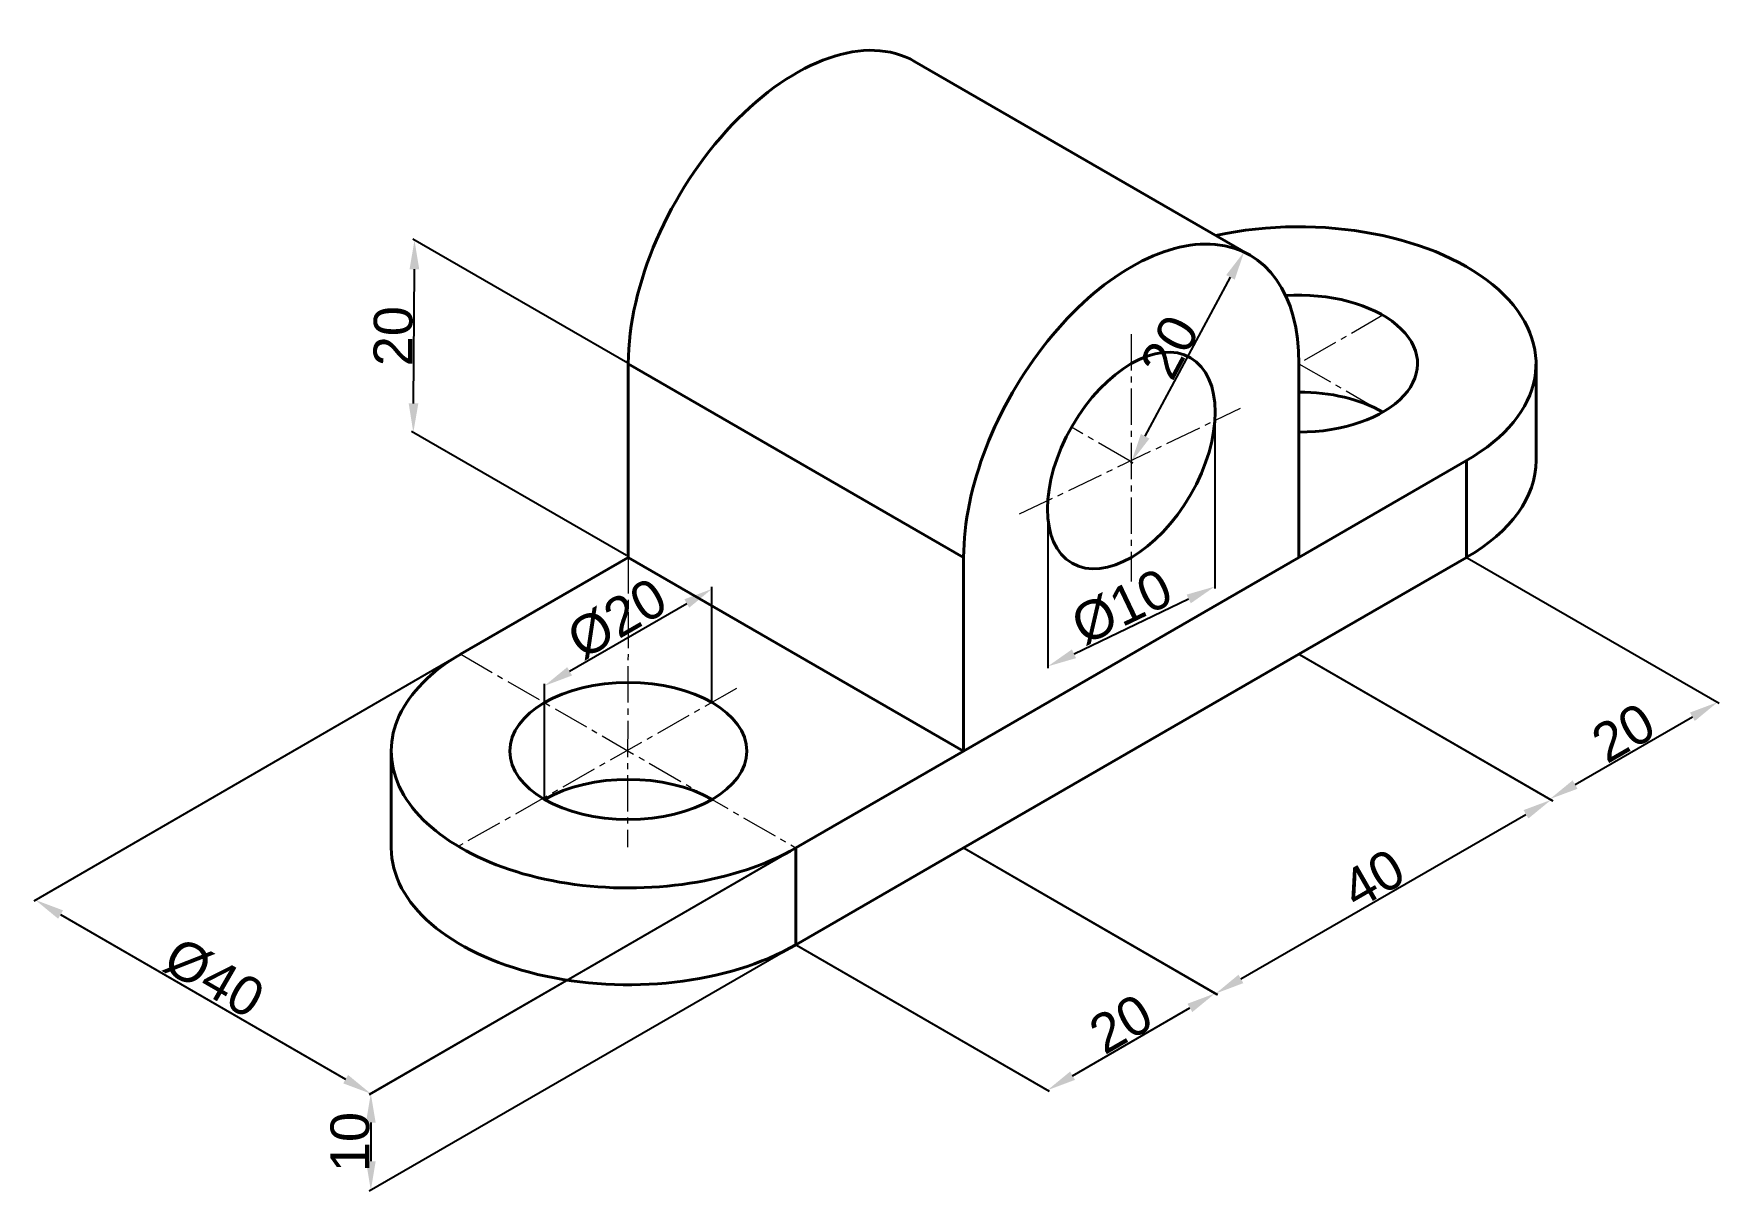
# Model space of a CAD drawing. Header units: millimetres. Extents: x -82 to 92, y -31 to 89.
import ezdxf

# ---------------------------------------------------------------- set-up
doc = ezdxf.new("R2010")
doc.units = ezdxf.units.MM
doc.header["$MEASUREMENT"] = 0
doc.linetypes.add('CENTER2', pattern=[1.125, 0.75, -0.125, 0.125, -0.125])
doc.layers.add('dim', color=252, linetype='Continuous', lineweight=30)
doc.layers.add('object', color=7, linetype='Continuous', lineweight=40)
doc.styles.get("Standard").update_dxf_attribs({"font": 'arial.ttf'})
doc.dimstyles.new('kri', dxfattribs={"dimtxt": 4, "dimasz": 3, "dimexe": 0.18, "dimexo": 0.0625, "dimgap": 0.09, "dimtad": 1, "dimtoh": 1, "dimdec": 0, "dimzin": 0, "dimdsep": 46, "dimtxsty": 'Standard', "dimcen": 0.09, "dimadec": 0, "dimazin": 0, "dimtfac": 1, "dimtdec": 0, "dimtofl": 0, "dimtmove": 0, "dimatfit": 3, "dimfxl": 1, "dimtolj": 1, "dimtzin": 0, "dimarcsym": 0})

# ---------------------------------------------------------------- blocks, each defined once
blk = doc.blocks.new('*D3')
at = {"layer": 'Defpoints', "color": 0, "transparency": 16777216}
for p in [(-38.24, 24.75), (-3.6, 4.75), (-47.52, -20.64)]:
    blk.add_point(p, dxfattribs=at)
at = {"layer": 'dim', "color": 0, "lineweight": -2, "transparency": 16777216}
for p, q in [((-38.3, 24.71), (-82.34, -0.74)), ((-3.66, 4.71), (-47.7, -20.74)), ((-79.57, -2.14), (-50.12, -19.14))]:
    blk.add_line(p, q, dxfattribs=at)
at = {"layer": 'dim', "color": 0, "transparency": 16777216}
for points in [[(-79.32, -1.7), (-79.82, -2.57), (-82.16, -0.64)], [(-49.87, -18.7), (-50.37, -19.57), (-47.52, -20.64)]]:
    blk.add_solid(points, dxfattribs=at)
at = {"layer": 'dim', "color": 0, "transparency": 16777216, "insert": (-63.72, -8.69), "char_height": 4, "attachment_point": 5, "rotation": 330}
blk.add_mtext('\\A1;%%C40', dxfattribs=at)
blk = doc.blocks.new('*D4')
at = {"layer": 'Defpoints', "color": 0, "transparency": 16777216}
for p in [(-3.6, 4.74), (-3.6, -5.25), (-47.52, -30.61)]:
    blk.add_point(p, dxfattribs=at)
at = {"layer": 'dim', "color": 0, "lineweight": -2, "transparency": 16777216}
for p, q in [((-3.66, 4.7), (-47.7, -20.72)), ((-3.66, -5.29), (-47.7, -30.71)), ((-47.52, -23.62), (-47.52, -27.61))]:
    blk.add_line(p, q, dxfattribs=at)
at = {"layer": 'dim', "color": 0, "transparency": 16777216}
for points in [[(-48.02, -23.62), (-47.02, -23.62), (-47.52, -20.62)], [(-48.02, -27.61), (-47.02, -27.61), (-47.52, -30.61)]]:
    blk.add_solid(points, dxfattribs=at)
at = {"layer": 'dim', "color": 0, "transparency": 16777216, "insert": (-49.66, -25.63), "char_height": 4, "attachment_point": 5, "rotation": 90}
blk.add_mtext('\\A1;10', dxfattribs=at)
blk = doc.blocks.new('*D5')
at = {"layer": 'Defpoints', "color": 0, "transparency": 16777216}
for p in [(-12.28, 31.49), (-12.28, 19.76), (-29.58, 9.75)]:
    blk.add_point(p, dxfattribs=at)
at = {"layer": 'dim', "color": 0, "lineweight": -2, "transparency": 16777216}
for p, q in [((-12.28, 19.83), (-12.28, 31.7)), ((-26.98, 22.98), (-14.88, 29.99)), ((-29.58, 9.82), (-29.58, 21.68))]:
    blk.add_line(p, q, dxfattribs=at)
at = {"layer": 'dim', "color": 0, "transparency": 16777216}
for points in [[(-15.13, 30.42), (-14.63, 29.55), (-12.28, 31.49)], [(-27.23, 23.41), (-26.73, 22.55), (-29.58, 21.48)]]:
    blk.add_solid(points, dxfattribs=at)
at = {"layer": 'dim', "color": 0, "transparency": 16777216, "insert": (-22.07, 28.41), "char_height": 4, "attachment_point": 5, "rotation": 30.063}
blk.add_mtext('\\A1;%%C20', dxfattribs=at)
blk = doc.blocks.new('*D6')
at = {"layer": 'Defpoints', "color": 0, "transparency": 16777216}
for p in [(-43.01, 67.5), (-20.92, 54.75), (-21.04, 34.9)]:
    blk.add_point(p, dxfattribs=at)
at = {"layer": 'dim', "color": 0, "lineweight": -2, "transparency": 16777216}
for p, q in [((-20.98, 54.79), (-43.18, 67.6)), ((-43.11, 50.65), (-43.02, 64.5)), ((-21.11, 34.94), (-43.31, 47.75))]:
    blk.add_line(p, q, dxfattribs=at)
at = {"layer": 'dim', "color": 0, "transparency": 16777216}
for points in [[(-43.52, 64.5), (-42.52, 64.5), (-43.01, 67.5)], [(-43.61, 50.65), (-42.61, 50.65), (-43.13, 47.65)]]:
    blk.add_solid(points, dxfattribs=at)
at = {"layer": 'dim', "color": 0, "transparency": 16777216, "insert": (-45.2, 57.59), "char_height": 4, "attachment_point": 5, "rotation": 89.6418}
blk.add_mtext('\\A1;20', dxfattribs=at)
blk = doc.blocks.new('*D7')
at = {"layer": 'Defpoints', "color": 0, "transparency": 16777216}
for p in [(13.72, 4.75), (-3.6, -5.25), (39.69, -10.28)]:
    blk.add_point(p, dxfattribs=at)
at = {"layer": 'dim', "color": 0, "lineweight": -2, "transparency": 16777216}
for p, q in [((13.78, 4.71), (39.87, -10.38)), ((-3.54, -5.29), (22.55, -20.38)), ((24.97, -18.78), (37.09, -11.78))]:
    blk.add_line(p, q, dxfattribs=at)
at = {"layer": 'dim', "color": 0, "transparency": 16777216}
for points in [[(36.84, -11.35), (37.34, -12.21), (39.69, -10.28)], [(24.72, -18.35), (25.22, -19.21), (22.37, -20.28)]]:
    blk.add_solid(points, dxfattribs=at)
at = {"layer": 'dim', "color": 0, "transparency": 16777216, "insert": (29.97, -13.43), "char_height": 4, "attachment_point": 5, "rotation": 30}
blk.add_mtext('\\A1;20', dxfattribs=at)
blk = doc.blocks.new('*D8')
at = {"layer": 'Defpoints', "color": 0, "transparency": 16777216}
for p in [(48.36, 24.75), (74.41, 9.71), (13.72, 4.75)]:
    blk.add_point(p, dxfattribs=at)
at = {"layer": 'dim', "color": 0, "lineweight": -2, "transparency": 16777216}
for p, q in [((48.42, 24.71), (74.59, 9.61)), ((42.36, -8.79), (71.81, 8.21)), ((13.78, 4.71), (39.95, -10.39))]:
    blk.add_line(p, q, dxfattribs=at)
at = {"layer": 'dim', "color": 0, "transparency": 16777216}
for points in [[(71.56, 8.65), (72.06, 7.78), (74.41, 9.71)], [(42.11, -8.35), (42.61, -9.22), (39.77, -10.29)]]:
    blk.add_solid(points, dxfattribs=at)
at = {"layer": 'dim', "color": 0, "transparency": 16777216, "insert": (56.02, 1.56), "char_height": 4, "attachment_point": 5, "rotation": 30}
blk.add_mtext('\\A1;40', dxfattribs=at)
blk = doc.blocks.new('*D9')
at = {"layer": 'Defpoints', "color": 0, "transparency": 16777216}
for p in [(65.68, 34.75), (48.36, 24.75), (91.6, 19.79)]:
    blk.add_point(p, dxfattribs=at)
at = {"layer": 'dim', "color": 0, "lineweight": -2, "transparency": 16777216}
for p, q in [((65.74, 34.71), (91.78, 19.68)), ((48.42, 24.71), (74.46, 9.68)), ((76.88, 11.29), (89, 18.29))]:
    blk.add_line(p, q, dxfattribs=at)
at = {"layer": 'dim', "color": 0, "transparency": 16777216}
for points in [[(88.75, 18.72), (89.25, 17.85), (91.6, 19.79)], [(76.63, 11.72), (77.13, 10.85), (74.28, 9.79)]]:
    blk.add_solid(points, dxfattribs=at)
at = {"layer": 'dim', "color": 0, "transparency": 16777216, "insert": (81.87, 16.63), "char_height": 4, "attachment_point": 5, "rotation": 30}
blk.add_mtext('\\A1;20', dxfattribs=at)
blk = doc.blocks.new('*D10')
at = {"layer": 'Defpoints', "color": 0, "transparency": 16777216}
for p in [(39.67, 48.87), (22.41, 40.62), (39.67, 31.74)]:
    blk.add_point(p, dxfattribs=at)
at = {"layer": 'dim', "color": 0, "lineweight": -2, "transparency": 16777216}
for p, q in [((39.67, 48.8), (39.67, 31.54)), ((22.41, 40.56), (22.41, 23.29)), ((25.12, 24.79), (36.96, 30.45))]:
    blk.add_line(p, q, dxfattribs=at)
at = {"layer": 'dim', "color": 0, "transparency": 16777216}
for points in [[(36.75, 30.9), (37.18, 30), (39.67, 31.74)], [(24.9, 25.24), (25.33, 24.34), (22.41, 23.49)]]:
    blk.add_solid(points, dxfattribs=at)
at = {"layer": 'dim', "color": 0, "transparency": 16777216, "insert": (30.07, 29.64), "char_height": 4, "attachment_point": 5, "rotation": 25.5476}
blk.add_mtext('\\A1;%%C10', dxfattribs=at)
blk = doc.blocks.new('*D11')
at = {"layer": 'Defpoints', "color": 0, "transparency": 16777216}
for p in [(42.55, 66.39), (42.7, 66.31), (30.91, 44.69)]:
    blk.add_point(p, dxfattribs=at)
at = {"layer": 'dim', "color": 0, "lineweight": -2, "transparency": 16777216}
for p, q in [((42.61, 66.36), (42.86, 66.22)), ((32.47, 47.25), (41.28, 63.67)), ((30.96, 44.66), (31.21, 44.52))]:
    blk.add_line(p, q, dxfattribs=at)
at = {"layer": 'dim', "color": 0, "transparency": 16777216}
for points in [[(40.84, 63.9), (41.72, 63.43), (42.7, 66.31)], [(32.03, 47.49), (32.91, 47.01), (31.05, 44.61)]]:
    blk.add_solid(points, dxfattribs=at)
at = {"layer": 'dim', "color": 0, "transparency": 16777216, "insert": (35, 56.47), "char_height": 4, "attachment_point": 5, "rotation": 61.7855}
blk.add_mtext('\\A1;20', dxfattribs=at)

msp = doc.modelspace()

# ---------------------------------------------------------------- linework, layer by layer
at = {"layer": 'dim', "color": 252, "linetype": 'CENTER2', "lineweight": 15, "ltscale": 5, "true_color": 0x939598}
for p, q in [((57.02, 59.75), (48.36, 54.75)), ((31.04, 57.81), (31.04, 32.26)), ((48.36, 54.75), (57.02, 49.75)), ((19.5, 39.23), (42.31, 50.14)), ((30.91, 44.69), (24.86, 48.18)), ((-20.92, 34.75), (-21.02, 4.82)), ((-38.23, 24.75), (-3.61, 4.74)), ((-9.76, 21.19), (-38.49, 4.89))]:
    msp.add_line(p, q, dxfattribs=at)
at = {"layer": 'dim'}
msp.add_line((-3.61, 4.74), (-3.6, 4.74), dxfattribs=at)
at = {"layer": 'object'}
for p, q in [((8.65, 85.96), (43.29, 65.96)), ((13.72, 34.75), (-20.92, 54.75)), ((-20.92, 54.75), (-20.92, 34.75)), ((48.36, 54.75), (48.36, 34.75)), ((72.86, 54.75), (72.86, 44.75)), ((48.36, 34.75), (65.68, 44.75)), ((65.68, 34.75), (65.68, 44.75)), ((-20.92, 34.75), (-38.24, 24.75)), ((-20.92, 34.75), (13.72, 14.75)), ((13.72, 14.75), (48.36, 34.75)), ((13.72, 14.75), (13.72, 34.75)), ((48.36, 24.75), (65.68, 34.75)), ((13.72, 4.75), (48.36, 24.75)), ((-45.42, 14.75), (-45.42, 4.75)), ((-3.6, 4.75), (13.72, 14.75)), ((-3.6, -5.25), (13.72, 4.75)), ((-3.6, -5.25), (-3.6, 4.75))]:
    msp.add_line(p, q, dxfattribs=at)
for centre, major_axis, start_param, end_param in [((-3.6, 64.75), (-12.25, -21.21), 3.141593, 5.497787), ((31.04, 44.75), (-12.25, -21.21), 2.356194, 5.497787), ((48.36, 54.75), (-24.49, 0), 2.356194, 5.070709), ((48.36, 54.75), (-24.49, 0), 5.497775, 5.497787), ((48.36, 54.75), (-12.25, 0), 1.570796, 4.825295), ((48.36, 44.75), (-12.25, 0), 3.926991, 4.712389), ((48.36, 44.75), (-24.49, 0), 2.356194, 3.141593), ((-20.92, 14.75), (-24.49, 0), 5.497787, 8.63938), ((-20.92, 4.75), (-12.25, 0), 3.926991, 5.497787), ((-20.92, 4.75), (-24.49, 0), 6.283185, 8.63938)]:
    msp.add_ellipse(centre, major_axis=major_axis, ratio=0.57735, start_param=start_param, end_param=end_param, dxfattribs=at)
for centre, major_axis in [((31.04, 44.75), (-6.12, -10.61)), ((-20.92, 14.75), (-12.25, 0))]:
    msp.add_ellipse(centre, major_axis=major_axis, ratio=0.57735, dxfattribs=at)

# ---------------------------------------------------------------- dimensions: what is measured, and where the dimension line sits
at = {"layer": 'dim'}
for p1, p2, distance, picture, middle in [((-21.04, 34.9), (-20.92, 54.75), 22.16, '*D6', (-45.2, 57.59)), ((48.36, 24.75), (65.68, 34.75), -25.92, '*D9', (81.87, 16.63)), ((13.72, 4.75), (48.36, 24.75), -26.05, '*D8', (56.02, 1.56)), ((-3.6, -5.25), (13.72, 4.75), -26, '*D7', (29.97, -13.43))]:
    dim = msp.add_aligned_dim(p1=p1, p2=p2, distance=distance, dimstyle='kri', dxfattribs=at)
    dim.commit()
    dim.dimension.update_dxf_attribs({"geometry": picture, "text_midpoint": middle})
for p1, p2, distance, text, picture, middle in [((30.91, 44.69), (42.55, 66.39), -0.17, '20', '*D11', (35, 56.47)), ((22.41, 40.62), (39.67, 48.87), -15.46, '%%C10', '*D10', (30.07, 29.64)), ((-38.24, 24.75), (-3.6, 4.75), -43.95, '%%C<>', '*D3', (-63.72, -8.69))]:
    dim = msp.add_aligned_dim(p1=p1, p2=p2, distance=distance, text=text, dimstyle='kri', dxfattribs=at)
    dim.commit()
    dim.dimension.update_dxf_attribs({"geometry": picture, "text_midpoint": middle})
dim = msp.add_linear_dim(base=(-12.28, 31.49), p1=(-29.58, 9.75), p2=(-12.28, 19.76), angle=30.063, text='%%C<>', dimstyle='kri', dxfattribs=at)
dim.commit()
dim.dimension.update_dxf_attribs({"geometry": '*D5', "text_midpoint": (-20.95, 26.47), "dimtype": 161})
dim = msp.add_linear_dim(base=(-47.52, -30.61), p1=(-3.6, 4.74), p2=(-3.6, -5.25), angle=90, dimstyle='kri', dxfattribs=at)
dim.commit()
dim.dimension.update_dxf_attribs({"geometry": '*D4', "text_midpoint": (-47.52, -25.63), "dimtype": 160})

doc.saveas('drawing.dxf')
